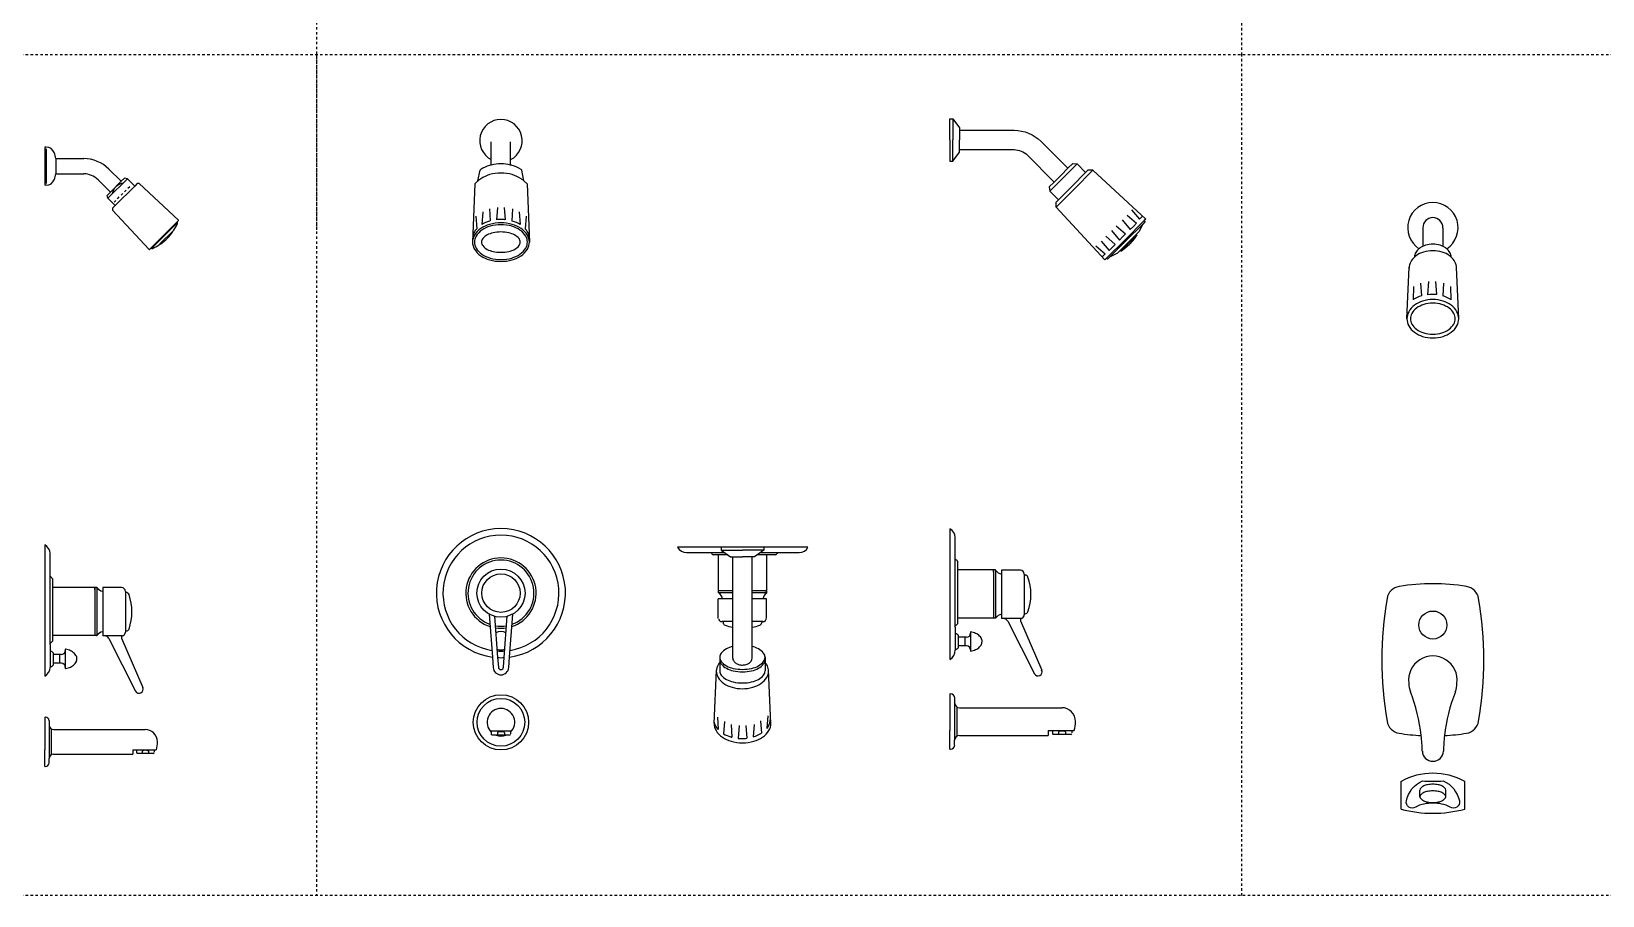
# Model space of a CAD drawing. Header units: inches. Extents: x -292 to 2932, y -132 to 3398.
# Drawn here: x 547.8 to 611.9, y 1020.4 to 1055.6 of the extents above; entities that cross this region are included whole.
import ezdxf

# ---------------------------------------------------------------- set-up
doc = ezdxf.new("R2010")
doc.units = ezdxf.units.IN
doc.header["$MEASUREMENT"] = 0
doc.linetypes.add('CENTER', pattern=[2, 1.25, -0.25, 0.25, -0.25])
doc.linetypes.add('DASHDOT2', pattern=[0.5, 0.25, -0.125, 0, -0.125])

# ---------------------------------------------------------------- blocks, each defined once
blk = doc.blocks.new('showerheads_and_shower_faucets')
at = {"color": 18, "linetype": 'DASHDOT2', "true_color": 0x000000, "transparency": 33554541}
for p, q in [((4704.2, 3386.4), (4704.2, 1769.5)), ((5661.7, 1950.5), (5661.7, 3386.4)), ((4704.2, 1950.5), (4704.2, 1080.2)), ((5661.7, 1080.2), (5661.7, 1950.5)), ((7423.1, 1080.2), (924.4, 1080.2))]:
    blk.add_line(p, q, dxfattribs=at)
at = {"color": 18, "linetype": 'CENTER', "true_color": 0x000000, "transparency": 33554541}
for p, q in [((4424.2, 1855), (4422.8, 1855)), ((4424.2, 1815.6), (4422.8, 1815.6)), ((4494.6, 1798), (4512.4, 1815.8)), ((4560.3, 1776.2), (4559.9, 1776.6)), ((4534.2, 1750.1), (4533.8, 1750.5)), ((4904.1, 1246.3), (4905, 1246.8)), ((4905, 1250.3), (4905, 1246.8)), ((5484.9, 1247), (5485.8, 1247.5)), ((5485.8, 1251.1), (5485.8, 1247.5)), ((4535.1, 1227.4), (4535.9, 1227.9)), ((4535.9, 1231.1), (4535.9, 1227.9))]:
    blk.add_line(p, q, dxfattribs=at)
at = {"color": 18, "true_color": 0x000000, "transparency": 33554541}
for p, q in [((4422.8, 1855), (4422.8, 1815.6)), ((4424.2, 1853.1), (4424.2, 1817.4)), ((4434.3, 1843.2), (4434.3, 1827.4)), ((4508.3, 1822.3), (4488, 1802.1)), ((4502, 1819.6), (4505.3, 1822.9)), ((4508.3, 1822.3), (4505.3, 1822.9)), ((4515.9, 1814.7), (4508.3, 1822.3)), ((4487.5, 1805.1), (4490.8, 1808.4)), ((4488, 1802.1), (4487.5, 1805.1)), ((4490.8, 1808.4), (4502, 1819.6)), ((4515.9, 1814.7), (4495.6, 1794.5)), ((4518.5, 1817.3), (4515.9, 1814.7)), ((4520.5, 1817.3), (4518.5, 1817.3)), ((4561.3, 1779.5), (4520.5, 1817.3)), ((4495.6, 1794.5), (4488, 1802.1)), ((4495.6, 1794.5), (4493.1, 1791.9)), ((4493.1, 1791.9), (4493.1, 1789.9)), ((4530.9, 1749.1), (4493.1, 1789.9)), ((4883.1, 1791), (4884, 1778.7)), ((4891.4, 1792.5), (4890.4, 1779.7)), ((4898.4, 1792.5), (4899.3, 1779.7)), ((4907, 1791), (4906.1, 1778.7)), ((4560.7, 1778.4), (4532, 1749.7)), ((4559.9, 1776.6), (4533.8, 1750.5)), ((4561.3, 1779), (4560.7, 1778.4)), ((4868.9, 1783.5), (4869.9, 1770.5)), ((4876.1, 1788), (4875.1, 1774.9)), ((4914, 1788), (4915, 1774.8)), ((4915, 1775.2), (4914.5, 1775.2)), ((4921.2, 1783.5), (4920.2, 1770.3)), ((4555.3, 1768), (4542.4, 1755.1)), ((4556.5, 1769.1), (4555.3, 1768)), ((4555.4, 1767.9), (4555.3, 1768)), ((5849.1, 1771.6), (5849.1, 1752.3)), ((5870, 1771.6), (5870, 1752.3)), ((4532, 1749.7), (4531.4, 1749.1)), ((4542.4, 1755.1), (4541.3, 1753.9)), ((4542.5, 1755), (4542.4, 1755.1)), ((5832.7, 1677.4), (5835.1, 1730.9)), ((5886.4, 1677.4), (5884.1, 1730.9)), ((5839.7, 1710.7), (5839.2, 1697.1)), ((5846.7, 1714.1), (5847.7, 1701)), ((5855.2, 1715.9), (5854.2, 1702)), ((5862.2, 1715.9), (5863.3, 1702.3)), ((5870.7, 1714.1), (5869.8, 1701)), ((5877.8, 1710.7), (5878.2, 1697.1)), ((5845.8, 1703), (5845.8, 1703)), ((5871.6, 1703), (5871.7, 1703)), ((5359.6, 1459.8), (5359.6, 1338.7)), ((5365.1, 1428.5), (5365.1, 1450.8)), ((4422.8, 1443.3), (4422.8, 1320.7)), ((4428.3, 1410.5), (4428.3, 1434.4)), ((5091.7, 1440.9), (5077.7, 1440.9)), ((5087.2, 1435.4), (5112.5, 1435.4)), ((5212.7, 1440.9), (5091.7, 1440.9)), ((5112.5, 1435.4), (5126.4, 1435.4)), ((5120.2, 1432.9), (5114.7, 1432.9)), ((5129.8, 1432.9), (5120.2, 1432.9)), ((5120.2, 1395.6), (5120.2, 1432.9)), ((5170.2, 1432.9), (5160.2, 1432.9)), ((5163.6, 1435.4), (5181.5, 1435.4)), ((5179.3, 1432.9), (5170.2, 1432.9)), ((5170.2, 1395.6), (5170.2, 1432.9)), ((5181.5, 1435.4), (5203.8, 1435.4)), ((5365.1, 1359.5), (5365.1, 1428.5)), ((5367.6, 1426.3), (5367.6, 1417.3)), ((5367.6, 1417.3), (5367.6, 1367.3)), ((5404.9, 1417.3), (5367.6, 1417.3)), ((5406.8, 1417.3), (5404.9, 1417.3)), ((5404.9, 1417.3), (5404.9, 1367.3)), ((5404.9, 1415), (5404.9, 1417)), ((5407, 1417.1), (5407, 1367.4)), ((5432.7, 1417), (5413.2, 1417)), ((5413.2, 1417), (5413.2, 1413.2)), ((4428.3, 1341.6), (4428.3, 1410.5)), ((4430.8, 1408.3), (4430.8, 1399.3)), ((4474.5, 1399.3), (4430.8, 1399.3)), ((4430.8, 1399.3), (4430.8, 1349.3)), ((4476.4, 1399.3), (4474.5, 1399.3)), ((4474.5, 1399.3), (4474.5, 1349.3)), ((4474.5, 1397), (4474.5, 1399)), ((4476.6, 1399.2), (4476.6, 1349.4)), ((4502.3, 1399), (4482.8, 1399)), ((4482.8, 1399), (4482.8, 1395.2)), ((5413.2, 1413.2), (5413.2, 1371.4)), ((5436.7, 1413), (5436.7, 1412)), ((5436.7, 1412), (5436.7, 1372)), ((5436.7, 1412), (5437.6, 1412)), ((4482.8, 1395.2), (4482.8, 1353.4)), ((4506.3, 1395), (4506.3, 1394)), ((4506.3, 1394), (4506.3, 1354)), ((4506.3, 1394), (4507.2, 1394)), ((5120, 1385.4), (5120, 1387.3)), ((5124.3, 1387.3), (5120, 1387.3)), ((5120, 1367), (5120, 1385.4)), ((5135, 1395.6), (5120.2, 1395.6)), ((5120.2, 1393.7), (5120.2, 1395.6)), ((5135, 1393.5), (5120.4, 1393.5)), ((5135, 1387.3), (5124.3, 1387.3)), ((5170.2, 1395.6), (5155, 1395.6)), ((5170.1, 1393.5), (5155, 1393.5)), ((5166.1, 1387.3), (5155, 1387.3)), ((5170, 1387.3), (5166.1, 1387.3)), ((5168, 1395.6), (5170, 1395.6)), ((5170, 1367.8), (5170, 1387.3)), ((5170.2, 1393.7), (5170.2, 1395.6)), ((5367.6, 1367.3), (5367.6, 1361.7)), ((5404.9, 1367.3), (5367.6, 1367.3)), ((5406.8, 1367.3), (5404.9, 1367.3)), ((5413.2, 1371.4), (5413.2, 1367)), ((5415.1, 1367), (5413.2, 1367)), ((5433.5, 1367), (5415.1, 1367)), ((5436.7, 1372), (5437.6, 1372)), ((5436.7, 1372), (5436.7, 1371)), ((4482.8, 1353.4), (4482.8, 1349)), ((4506.3, 1354), (4507.2, 1354)), ((4506.3, 1354), (4506.3, 1353)), ((5125, 1363.8), (5124, 1363.8)), ((5135, 1363.8), (5125, 1363.8)), ((5125, 1363.8), (5125, 1362.9)), ((5165, 1363.8), (5155, 1363.8)), ((5165, 1363.8), (5165, 1362.9)), ((5166, 1363.8), (5165, 1363.8)), ((5365.1, 1358), (5365.1, 1359.5)), ((5365.1, 1358), (5365.1, 1351.7)), ((5365.1, 1351.7), (5365.1, 1338.7)), ((5381, 1353.1), (5381, 1333.4)), ((5381, 1352.7), (5381, 1351.7)), ((5381, 1351.7), (5381, 1334.7)), ((5419.6, 1364.3), (5447.3, 1309.8)), ((5432.8, 1364.6), (5454.7, 1313.5)), ((4428.3, 1340), (4428.3, 1341.6)), ((4428.3, 1340), (4428.3, 1333.7)), ((4428.3, 1333.7), (4428.3, 1320.7)), ((4474.5, 1349.3), (4430.8, 1349.3)), ((4430.8, 1349.3), (4430.8, 1343.7)), ((4444.1, 1335.1), (4444.1, 1315.4)), ((4444.1, 1334.7), (4444.1, 1333.7)), ((4444.1, 1333.7), (4444.1, 1316.7)), ((4476.4, 1349.3), (4474.5, 1349.3)), ((4484.7, 1349), (4482.8, 1349)), ((4503.1, 1349), (4484.7, 1349)), ((4489.2, 1346.3), (4516.9, 1291.8)), ((4502.3, 1346.6), (4524.3, 1295.5)), ((5359.6, 1338.7), (5359.6, 1324.8)), ((5365.1, 1338.7), (5365.1, 1334.7)), ((5365.1, 1334.7), (5365.1, 1334.3)), ((5368.4, 1349.5), (5368.4, 1347.7)), ((5368.4, 1347.7), (5368.4, 1338.7)), ((5377, 1347.7), (5368.4, 1347.7)), ((5368.4, 1338.7), (5368.4, 1336.9)), ((5377, 1338.7), (5368.4, 1338.7)), ((5375, 1347.7), (5375, 1338.7)), ((5381, 1334.7), (5381, 1333.7)), ((4422.8, 1320.7), (4422.8, 1307.3)), ((4428.3, 1320.7), (4428.3, 1316.7)), ((4431.6, 1331.6), (4431.6, 1329.7)), ((4431.6, 1329.7), (4431.6, 1320.7)), ((4440.1, 1329.7), (4431.6, 1329.7)), ((4431.6, 1320.7), (4431.6, 1318.9)), ((4440.1, 1320.7), (4431.6, 1320.7)), ((4438.1, 1329.7), (4438.1, 1320.7)), ((5121.6, 1326.9), (5121.6, 1321.7)), ((5121.6, 1321.7), (5121.6, 1312.8)), ((5168.4, 1326.9), (5168.4, 1321.5)), ((5168.4, 1321.5), (5168.4, 1312.8)), ((4428.3, 1316.7), (4428.3, 1316.3)), ((4444.1, 1316.7), (4444.1, 1315.7)), ((5115.6, 1258.4), (5118, 1313.7)), ((5174.4, 1258.4), (5171.9, 1313.8)), ((5359.6, 1289), (5359.6, 1251.1)), ((5364.6, 1284.7), (5364.6, 1279.7)), ((5364.6, 1279.7), (5364.6, 1241.1)), ((5367, 1275.5), (5367, 1245.5)), ((5369.6, 1274.7), (5475.4, 1274.7)), ((4422.8, 1265), (4422.8, 1231.1)), ((4427.3, 1261.2), (4427.3, 1256.7)), ((4427.3, 1256.7), (4427.3, 1222.2)), ((4429.4, 1252.9), (4429.4, 1226.1)), ((4431.8, 1252.2), (4526.6, 1252.2)), ((5119, 1264.8), (5119.9, 1252)), ((5126.4, 1260.4), (5125.4, 1247.6)), ((5133.2, 1257.3), (5134.1, 1244.2)), ((5141.4, 1256.3), (5140.4, 1243)), ((5148.4, 1256.3), (5149.4, 1243.1)), ((5157.1, 1257.3), (5156.1, 1244.5)), ((5163.8, 1261.2), (5164.8, 1248.4)), ((5171.3, 1266.3), (5170.3, 1253.5)), ((5170.3, 1253.5), (5170.4, 1253.5)), ((4885, 1250.4), (4885, 1246.8)), ((4905, 1250.3), (4885, 1250.4)), ((4885.9, 1246.3), (4885, 1246.8)), ((4904.1, 1246.3), (4885.9, 1246.3)), ((4891.3, 1249), (4891.3, 1246.3)), ((4898.7, 1249), (4898.7, 1246.3)), ((4905, 1250.4), (4905, 1250.4)), ((5119.9, 1252), (5119.8, 1252)), ((5156.1, 1244.5), (5156.2, 1244.5)), ((5359.6, 1231.8), (5359.6, 1251.1)), ((5359.6, 1231.8), (5359.6, 1251.1)), ((5364.6, 1236.1), (5364.6, 1241.1)), ((5369.6, 1246.1), (5461.5, 1246.1)), ((5461.5, 1251.1), (5465.8, 1251.1)), ((5461.5, 1251.1), (5461.5, 1246.1)), ((5465.8, 1251.1), (5485.8, 1251.1)), ((5465.8, 1251.1), (5465.8, 1247.5)), ((5466.7, 1247), (5465.8, 1247.5)), ((5484.9, 1247), (5466.7, 1247)), ((5472.1, 1249.7), (5472.1, 1247)), ((5479.5, 1249.7), (5479.5, 1247)), ((5485.8, 1251.1), (5485.8, 1251.1)), ((5485.8, 1251.1), (5488.4, 1251.1)), ((4422.8, 1213.8), (4422.8, 1231.1)), ((4422.8, 1213.8), (4422.8, 1231.1)), ((4427.3, 1217.7), (4427.3, 1222.2)), ((4431.8, 1226.6), (4514.1, 1226.6)), ((4514.1, 1231.1), (4517.9, 1231.1)), ((4514.1, 1231.1), (4514.1, 1226.6)), ((4517.9, 1231.1), (4535.9, 1231.1)), ((4517.9, 1231.1), (4517.9, 1227.9)), ((4518.7, 1227.4), (4517.9, 1227.9)), ((4535.1, 1227.4), (4518.7, 1227.4)), ((4523.6, 1229.9), (4523.6, 1227.4)), ((4530.2, 1229.9), (4530.2, 1227.4)), ((4535.9, 1231.1), (4535.9, 1231.1)), ((4535.9, 1231.1), (4538.2, 1231.1)), ((5826.6, 1198.5), (5826.6, 1169.8)), ((5846.2, 1182.6), (5846.2, 1189.5)), ((5872.9, 1182.6), (5872.9, 1189.5)), ((5892.5, 1198.5), (5892.5, 1169.8)), ((5841.6, 1171.8), (5841.6, 1171.4))]:
    blk.add_line(p, q, dxfattribs=at)
at = {"color": 18, "linetype": 'Continuous', "true_color": 0x000000, "transparency": 33554541}
for p, q in [((4434.3, 1843.2), (4463.1, 1843.2)), ((4434.3, 1827.4), (4463.1, 1827.4)), ((4489.2, 1832.3), (4502, 1819.6)), ((4478.1, 1821.2), (4490.8, 1808.4)), ((5359.6, 1289), (5360.4, 1289)), ((4422.8, 1265), (4423.4, 1265)), ((5359.6, 1231.8), (5360.4, 1231.8)), ((4422.8, 1213.8), (4423.4, 1213.8))]:
    blk.add_line(p, q, dxfattribs=at)
at = {"color": 18, "linetype": 'DASHDOT2', "true_color": 0x000000, "transparency": 33554541}
blk.add_lwpolyline([(7423.1, 1950.5), (925.3, 1950.5)], dxfattribs=at)
at = {"color": 18, "true_color": 0x000000, "transparency": 33554541}
for points in [[(5359.6, 1862.4), (5359.6, 1884.4), (5362.6, 1884.4)], [(5362.6, 1884.4), (5369.6, 1874.9), (5369.6, 1872.4)], [(5362.6, 1884.4), (5362.6, 1862.4)], [(5369.6, 1872.4), (5369.6, 1862.4)], [(4885, 1842.1), (4885, 1860.5)], [(4905, 1842.1), (4905, 1860.5)], [(5359.6, 1862.4), (5359.6, 1840.4), (5362.6, 1840.4)], [(5362.6, 1840.4), (5362.6, 1862.4)], [(5369.6, 1852.4), (5369.6, 1862.4)], [(4885, 1836.5), (4885, 1842.1)], [(4905, 1836.5), (4905, 1842.1)], [(5362.6, 1840.4), (5369.6, 1849.9), (5369.6, 1852.4)], [(5486.8, 1838.1), (5481.8, 1833.1)], [(5486.8, 1838.1), (5491.3, 1837.6)], [(4871.1, 1820), (4873.4, 1831.3)], [(4918.8, 1820), (4916.5, 1831.3)], [(5463.1, 1809.4), (5477.2, 1823.5)], [(5467.6, 1818.9), (5474.7, 1826)], [(5481.8, 1833.1), (5474.7, 1826)], [(5491.3, 1837.6), (5477.2, 1823.5)], [(5500.2, 1828.7), (5486.1, 1814.6)], [(5507.8, 1831.1), (5488.7, 1812)], [(5491.3, 1837.6), (5500.2, 1828.7)], [(5502.6, 1831.1), (5500.2, 1828.7)], [(5507.8, 1831.1), (5502.6, 1831.1)], [(5507.8, 1831.1), (5562.4, 1780.5)], [(4868, 1816.9), (4865.6, 1756.7)], [(4868, 1816.9), (4871.1, 1820)], [(4871.1, 1820), (4871.7, 1820.5)], [(4871.7, 1820.5), (4871.9, 1820.5)], [(4918.3, 1820.5), (4918.1, 1820.5)], [(4918.8, 1820), (4918.3, 1820.5)], [(4922, 1816.9), (4918.8, 1820)], [(4922, 1816.9), (4924.4, 1756.7)], [(5462.6, 1813.9), (5467.6, 1818.9)], [(5462.6, 1813.9), (5463.1, 1809.4)], [(5463.1, 1809.4), (5472.1, 1800.5)], [(5469.6, 1792.9), (5488.7, 1812)], [(5472.1, 1800.5), (5486.1, 1814.6)], [(5469.6, 1798.1), (5472.1, 1800.5)], [(5469.6, 1792.9), (5469.6, 1798.1)], [(5469.6, 1792.9), (5520.2, 1738.3)], [(5547.7, 1790), (5556.1, 1780.3), (5559.2, 1783.4)], [(5531.9, 1773.5), (5541.6, 1765.1), (5538.5, 1762)], [(5538, 1779.6), (5546.4, 1769.9), (5549.6, 1773)], [(5560.8, 1778.9), (5541.3, 1759.4)], [(5559.4, 1775.4), (5542.3, 1758.4)], [(5543, 1784.6), (5552.7, 1776.2), (5549.6, 1773)], [(5559.4, 1775.4), (5555.1, 1767.2), (5552.7, 1764.8)], [(5561.8, 1777.9), (5559.4, 1775.4)], [(5562.4, 1780.5), (5560.8, 1778.9)], [(5561.8, 1777.9), (5560.8, 1778.9)], [(5516.2, 1757.7), (5524.6, 1748), (5527.7, 1751.1)], [(5521.1, 1762.7), (5530.9, 1754.3), (5527.7, 1751.1)], [(5521.8, 1739.9), (5541.3, 1759.4)], [(5525.3, 1741.4), (5542.3, 1758.4)], [(5526.9, 1768.6), (5535.3, 1758.8), (5538.5, 1762)], [(5535.9, 1748.1), (5544.3, 1756.4)], [(5552.7, 1764.8), (5544.3, 1756.4)], [(5553.3, 1764.1), (5544.9, 1755.8)], [(5553.2, 1764.1), (5550.4, 1760), (5545.9, 1754.8)], [(5553.3, 1764.1), (5552.7, 1764.8)], [(5510.7, 1753), (5520.4, 1744.6), (5517.3, 1741.5)], [(5522.8, 1738.9), (5525.3, 1741.4)], [(5525.3, 1741.4), (5533.5, 1745.6), (5535.9, 1748.1)], [(5536.6, 1747.4), (5535.9, 1748.1)], [(5536.6, 1747.4), (5544.9, 1755.8)], [(5536.6, 1747.4), (5540.7, 1750.3), (5545.9, 1754.8)], [(5520.2, 1738.3), (5521.8, 1739.9)], [(5522.8, 1738.9), (5521.8, 1739.9)], [(5123, 1440.9), (5123, 1437.9)], [(5123, 1437.9), (5145, 1437.9)], [(5123, 1437.9), (5132.5, 1430.9), (5135, 1430.9)], [(5167, 1437.9), (5145, 1437.9)], [(5167, 1437.9), (5157.5, 1430.9), (5155, 1430.9)], [(5167, 1440.9), (5167, 1437.9)], [(5135, 1357.9), (5135, 1430.9)], [(5135, 1430.9), (5145, 1430.9)], [(5155, 1430.9), (5145, 1430.9)], [(5155, 1357.9), (5155, 1430.9)], [(4898.4, 1326.6), (4901.6, 1369.3)], [(4903.9, 1327.1), (4907.2, 1371.6)], [(5135, 1338.2), (5135, 1357.9)], [(5155, 1338.2), (5155, 1357.9)], [(5135, 1326.1), (5135, 1338.2)], [(5155, 1326.1), (5155, 1338.2)], [(4904.1, 1246.3), (4903.8, 1246.3)], [(5484.9, 1247), (5484.6, 1247)], [(4535.1, 1227.4), (4534.8, 1227.4)]]:
    blk.add_lwpolyline(points, dxfattribs=at)
for points in [[(5369.6, 1872.4), (5426.1, 1872.4, -0.198912), (5454, 1860.9), (5481.8, 1833.1)], [(4895, 1837.7, 0.058531), (4885, 1836.5, 0.080802)], [(4905, 1836.5, 0.058531), (4895, 1837.7, 0.068708)], [(5369.6, 1852.4), (5426.1, 1852.4, -0.198912), (5439.9, 1846.7), (5467.6, 1818.9)], [(4895, 1828.2, 0.068708), (4883.3, 1826.5, 0.080802), (4874.2, 1822.3, 0.032389), (4871.9, 1820.5, 0.137703)], [(4885, 1836.5, 0.010136), (4883.3, 1836, 0.080802), (4874.2, 1831.8, 0.010071), (4873.4, 1831.3, 0.137703)], [(4918.1, 1820.5, 0.032389), (4915.8, 1822.3, 0.080802), (4906.7, 1826.5, 0.068708), (4895, 1828.2, 0.068708)], [(4916.5, 1831.3, 0.010071), (4915.8, 1831.8, 0.080802), (4906.7, 1836, 0.010136), (4905, 1836.5, 0.068708)], [(4895, 1776.7, 0.068708), (4883.3, 1775, 0.080802), (4874.2, 1770.8, 0.107036), (4867.6, 1763.9, 0.136857), (4865.6, 1756.7, 0.137703)], [(4884, 1778.7, 0.004339), (4883.3, 1778.5, 0.0718), (4875.1, 1774.9, 0.107036)], [(4895, 1780.2, 0.026779), (4890.4, 1779.9, 0.0718)], [(4899.3, 1779.9, 0.025084), (4895, 1780.2, 0.068708)], [(4924.4, 1756.7, 0.137703), (4922.4, 1763.9, 0.107036), (4915.8, 1770.8, 0.080802), (4906.7, 1775, 0.068708), (4895, 1776.7, 0.068708)], [(4915, 1774.8, 0.073217), (4906.7, 1778.5, 0.003504), (4906.1, 1778.7, 0.068708)], [(4865.6, 1756.7, 0.137703), (4867.6, 1749.5, 0.107036), (4874.2, 1742.5, 0.080802), (4883.3, 1738.3, 0.068708), (4895, 1736.7, 0.068708), (4906.7, 1738.3, 0.080802), (4915.8, 1742.5, 0.107036), (4922.4, 1749.5, 0.137703), (4924.4, 1756.7, 0.137703)], [(4869.9, 1770.5, 0.042809), (4867.6, 1767.4, 0.089729), (4865.8, 1762.8, 0.137703)], [(4924.2, 1762.8, 0.089653), (4922.4, 1767.4, 0.040595), (4920.2, 1770.3, 0.080802)], [(5840.6, 1741.2, 0.079542), (5836.7, 1736.3, 0.12835), (5835, 1729.7, 0.12835)], [(5845.2, 1749.8, 0.086207), (5841.9, 1745.9, 0.130201), (5840.6, 1741.2, 0.133256)], [(5878.5, 1741.2, 0.026498), (5876.9, 1742.5, 0.085079), (5869.3, 1746.4, 0.074442), (5859.6, 1747.8, 0.074442), (5849.9, 1746.4, 0.085079), (5842.2, 1742.5, 0.026498), (5840.6, 1741.2, 0.12835)], [(5873.9, 1749.8, 0.020362), (5873, 1750.6, 0.082828), (5867.1, 1753.4, 0.071352), (5859.6, 1754.5, 0.071352), (5852, 1753.4, 0.082828), (5846.1, 1750.6, 0.020362), (5845.2, 1749.8, 0.130201)], [(5878.5, 1741.2, 0.130201), (5877.2, 1745.9, 0.086207), (5873.9, 1749.8, 0.082828)], [(5884.1, 1729.7, 0.12835), (5882.4, 1736.3, 0.079542), (5878.5, 1741.2, 0.085079)], [(5886.4, 1677.4, 0.12813), (5884.5, 1684.6, 0.106237), (5878.5, 1691.4, 0.085181), (5870.2, 1695.7, 0.074586), (5859.6, 1697.3, 0.074586), (5849, 1695.7, 0.085181), (5840.6, 1691.4, 0.106237), (5834.6, 1684.6, 0.12813), (5832.7, 1677.4, 0.12813)], [(5832.7, 1677.4, 0.12813), (5834.6, 1670.1, 0.106237), (5840.6, 1663.3, 0.085181), (5849, 1659.1, 0.074586), (5859.6, 1657.5, 0.074586), (5870.2, 1659.1, 0.085181), (5878.5, 1663.3, 0.106237), (5884.5, 1670.1, 0.12813), (5886.4, 1677.4, 0.12813)], [(4882.8, 1371.6), (4886.1, 1327.1, 0.944564)], [(4888.4, 1369.3), (4891.5, 1326.6, 0.956303)], [(5393, 1343.2, 0.138347), (5391.9, 1346.9, 0.107064), (5388.6, 1350.4, 0.08051), (5383.9, 1352.6, 0.032931), (5381.1, 1353.2, 0.068337)], [(4456.1, 1325.2, 0.138347), (4455.1, 1328.9, 0.107064), (4451.7, 1332.4, 0.08051), (4447.1, 1334.6, 0.032931), (4444.2, 1335.2, 0.068337)], [(5135, 1338.2, 0.063152), (5128.4, 1335.7, 0.10552), (5123, 1331.1, 0.166556), (5121.6, 1326.9, 0.166556)], [(5168.4, 1326.9, 0.166556), (5166.9, 1331.1, 0.10552), (5161.5, 1335.7, 0.063152), (5155, 1338.2, 0.054428)], [(5381.1, 1333.3, 0.032931), (5383.9, 1333.9, 0.08051), (5388.6, 1336.1, 0.107064), (5391.9, 1339.6, 0.138347), (5393, 1343.2, 0.138347)], [(4444.2, 1315.3, 0.032931), (4447.1, 1315.9, 0.08051), (4451.7, 1318.1, 0.107064), (4455.1, 1321.6, 0.138347), (4456.1, 1325.2, 0.138347)], [(4886.1, 1327.1), (4886.9, 1316.4, 0.944564), (4903.1, 1316.4), (4903.9, 1327.1)], [(4891.5, 1326.6), (4892.3, 1316.8, 0.956303), (4897.7, 1316.8), (4898.4, 1326.6)], [(5121.6, 1321.7, 0.037038), (5119.8, 1319.2, 0.138318), (5117.9, 1312.6, 0.138318)], [(5121.6, 1326.9, 0.166556), (5123, 1322.6, 0.10552), (5128.4, 1318, 0.068258), (5135.5, 1315.4, 0.054428), (5145, 1314.4, 0.054428), (5154.4, 1315.4, 0.068258), (5161.5, 1318, 0.10552), (5166.9, 1322.6, 0.166556), (5168.4, 1326.9, 0.166556)], [(5121.6, 1324.3, 0.166556), (5123, 1320, 0.10552), (5128.4, 1315.5, 0.068258), (5135.5, 1312.9, 0.054428), (5145, 1311.8, 0.054428), (5154.4, 1312.9, 0.068258), (5161.5, 1315.5, 0.10552), (5166.9, 1320, 0.166556), (5168.4, 1324.3, 0.045176)], [(5135, 1326.1, 0.130501), (5135.7, 1323.5, 0.106504), (5137.9, 1321, 0.08409), (5141, 1319.4, 0.073064), (5145, 1318.9, 0.073064), (5148.9, 1319.4, 0.08409), (5152.1, 1321, 0.106504), (5154.3, 1323.5, 0.130501), (5155, 1326.1, 0.130501)], [(5171.9, 1313.8, 0.114923), (5170.1, 1319.2, 0.034344), (5168.4, 1321.5, 0.080523)], [(5117.9, 1312.6, 0.138318), (5119.8, 1306, 0.107063), (5125.8, 1299.7, 0.080523), (5134.2, 1295.8, 0.068353), (5144.9, 1294.4, 0.068353), (5155.6, 1295.8, 0.080523), (5164, 1299.7, 0.107063), (5170.1, 1306, 0.138318), (5171.9, 1312.6, 0.023029), (5171.9, 1313.8, 0.034344)], [(5121.6, 1312.8, 0.166556), (5123, 1308.5, 0.10552), (5128.4, 1304, 0.068258), (5135.5, 1301.4, 0.054428), (5145, 1300.3, 0.054428), (5154.4, 1301.4, 0.068258), (5161.5, 1304, 0.10552), (5166.9, 1308.5, 0.166556), (5168.4, 1312.8, 0.166556)], [(5115.6, 1259.6, 0.021721), (5115.6, 1258.4, 0.137703), (5117.6, 1251.1, 0.107036), (5124.2, 1244.2, 0.080802), (5133.3, 1240, 0.068708), (5145, 1238.4, 0.068708), (5156.7, 1240, 0.080802), (5165.8, 1244.2, 0.107036), (5172.4, 1251.1, 0.137703), (5174.4, 1258.4, 0.011582), (5174.4, 1259, 0.107036)], [(5115.6, 1259.1, 0.06826), (5117.1, 1255.6, 0.050457), (5119.8, 1252, 0.080802)], [(5170.4, 1253.5, 0.02862), (5171.9, 1255.6, 0.137703), (5173.9, 1262.9, 0.011582), (5173.9, 1263.5, 0.107036)], [(5125.4, 1247.6, 0.064149), (5132.8, 1244.5, 0.004199), (5134.1, 1244.2, 0.027357)], [(5140.4, 1243, 0.019373), (5144.5, 1242.9, 0.026088), (5149.4, 1243.1, 0.070474)], [(5156.2, 1244.5, 0.075588), (5164.8, 1248.4, 0.107036)], [(5872.9, 1189.5, 0.187831), (5872.1, 1191.5, 0.101411), (5869, 1193.7, 0.059845), (5865, 1195, 0.046225), (5859.6, 1195.5, 0.046225), (5854.2, 1195, 0.059845), (5850.1, 1193.7, 0.101411), (5847, 1191.5, 0.187831), (5846.2, 1189.5, 0.187831)]]:
    blk.add_lwpolyline(points, format="xyb", dxfattribs=at)
for points in [[(4895, 1774.7, 0.068708), (4883.8, 1773.1, 0.080802), (4875.3, 1769.2, 0.107036), (4869.3, 1762.8, 0.137703), (4867.6, 1756.7, 0.137703), (4869.3, 1750.5, 0.107036), (4875.3, 1744.2, 0.080802), (4883.8, 1740.2, 0.068708), (4895, 1738.7, 0.068708), (4906.1, 1740.2, 0.080802), (4914.7, 1744.2, 0.107036), (4920.7, 1750.5, 0.137703), (4922.4, 1756.7, 0.137703), (4920.7, 1762.8, 0.107036), (4914.7, 1769.2, 0.080802), (4906.1, 1773.1, 0.068708)], [(4894.9, 1767.2, 0.053583), (4886.8, 1766.3, 0.067432), (4880.8, 1764.1, 0.105227), (4876.2, 1760.3, 0.168566), (4874.9, 1756.7, 0.168566), (4876.2, 1753.1, 0.105227), (4880.8, 1749.2, 0.067432), (4886.8, 1747, 0.053583), (4894.9, 1746.2, 0.053583), (4903, 1747, 0.067432), (4909.1, 1749.2, 0.105227), (4913.7, 1753.1, 0.168566), (4914.9, 1756.7, 0.168566), (4913.7, 1760.3, 0.105227), (4909.1, 1764.1, 0.067432), (4903, 1766.3, 0.053583)], [(5836.5, 1677.4, 0.12813), (5837.9, 1671.9, 0.106237), (5842.8, 1666.4, 0.085181), (5850.1, 1662.7, 0.074586), (5859.6, 1661.3, 0.074586), (5869, 1662.7, 0.085181), (5876.3, 1666.4, 0.106237), (5881.2, 1671.9, 0.12813), (5882.6, 1677.4, 0.12813), (5881.2, 1682.8, 0.106237), (5876.3, 1688.4, 0.085181), (5869, 1692, 0.074586), (5859.6, 1693.5, 0.074586), (5850.1, 1692, 0.085181), (5842.8, 1688.4, 0.106237), (5837.9, 1682.8, 0.12813)], [(5859.6, 1198.5, 0.022391), (5870.4, 1199, -0.237162), (5887, 1178.2, -0.669268), (5877.5, 1171.8, 0.123802), (5859.6, 1175.9, 0.123802), (5841.6, 1171.8, -0.669268), (5832.2, 1178.2, -0.237162), (5848.7, 1199, 0.022391)], [(5859.6, 1176.6, 0.046225), (5865, 1177.1, 0.059845), (5869, 1178.4, 0.101411), (5872.1, 1180.6, 0.187831), (5872.9, 1182.6, 0.187831), (5872.1, 1184.6, 0.101411), (5869, 1186.8, 0.059845), (5865, 1188.1, 0.046225), (5859.6, 1188.6, 0.046225), (5854.2, 1188.1, 0.059845), (5850.1, 1186.8, 0.101411), (5847, 1184.6, 0.187831), (5846.2, 1182.6, 0.187831), (5847, 1180.6, 0.101411), (5850.1, 1178.4, 0.059845), (5854.2, 1177.1, 0.046225)]]:
    blk.add_lwpolyline(points, format="xyb", close=True, dxfattribs=at)
for centre, radius in [((4895, 1393.3), 24.9), ((4895, 1393.3), 19.9), ((5859.6, 1360.3), 14.5), ((4895, 1259.6), 28.6), ((4895, 1259.6), 24.7)]:
    blk.add_circle(centre, radius, dxfattribs=at)
for centre, radius, start, end in [((4895, 1861.7), 22, 297.0357, 242.9643), ((4424.2, 1845.9), 9.1, 22.0605, 90), ((4416.4, 1841.8), 17.9, 4.3831, 24.7855), ((4416.4, 1828.8), 17.9, 335.2145, 355.6169), ((4424.2, 1824.7), 9.1, 270, 337.9395), ((4506.1, 1804.3), 13.6, 99.6998, 170.3002), ((5859.6, 1771.6), 26.1, 303.4313, 236.5687), ((4496.1, 1807.8), 71.7, 327.3938, 333.6684), ((4554.4, 1780.1), 6.47, 327.7006, 345.1436), ((4560.1, 1776.1), 0.215, 333.6684, 45), ((4561.1, 1779.3), 0.306, 315, 47.1476), ((5859.6, 1771.6), 10.4, 0, 180), ((4516.8, 1793.6), 46.6, 304.0517, 325.9483), ((4555.1, 1767.7), 0.358, 325.9483, 45), ((4531.1, 1749.3), 0.306, 222.8524, 315), ((4530.3, 1756), 6.47, 284.8564, 302.2994), ((4534.3, 1750.3), 0.215, 225, 296.3316), ((4502.6, 1814.3), 71.7, 296.3316, 302.6062), ((4542.7, 1755.3), 0.358, 225, 304.0517), ((5857.5, 1668.6), 33.9, 106.8835, 122.7108), ((5859.7, 1665.1), 37.4, 84.5014, 98.4321), ((5859.9, 1668.6), 33.9, 57.2892, 73.1165), ((4895, 1393.3), 66.8, 277.6449, 262.3551), ((4895, 1393.3), 60, 279.0172, 260.9828), ((5355.1, 1450.8), 10, 0, 63.2563), ((4418.3, 1434.4), 10, 0, 63.2563), ((5087.2, 1446.2), 10.9, 209.5637, 270.2106), ((5118.3, 1438.2), 6.47, 206.3396, 236.1311), ((5175.7, 1438.2), 6.47, 303.8934, 333.7422), ((5203.8, 1445.4), 10, 270, 333.2563), ((4895, 1393.3), 36.4, 287.9279, 252.0721), ((4895, 1393.3), 34.2, 289.4457, 250.5543), ((5362.3, 1422.7), 6.47, 33.8934, 63.7422), ((5406.8, 1417), 0.3, 33.9135, 90), ((5414.8, 1422.3), 9.33, 213.9135, 260.3198), ((5432.7, 1413), 4, 0, 90), ((4425.4, 1404.7), 6.47, 33.8934, 63.7422), ((4476.4, 1399), 0.3, 33.9135, 90), ((4484.4, 1404.4), 9.33, 213.9135, 260.3198), ((4502.3, 1395), 4, 0, 90), ((5437.6, 1409), 3, 19.2624, 90), ((5389, 1392), 54.5, 340.7376, 19.2624), ((5827.1, 1385.2), 15.2, 99.2035, 170.3736), ((5859.6, 1184.8), 218.2, 80.7965, 99.2035), ((5892, 1385.2), 15.2, 9.6264, 80.7965), ((4507.2, 1391), 3, 19.2624, 90), ((4458.6, 1374), 54.5, 340.7376, 19.2624), ((5120.5, 1393.7), 0.3, 180, 236.0865), ((5115.2, 1385.7), 9.33, 9.6802, 56.0865), ((5175.3, 1385.7), 9.33, 123.9135, 170.3198), ((5169.9, 1393.7), 0.3, 303.9135, 0), ((6186.4, 1324.3), 379.6, 170.3736, 189.6264), ((5532.7, 1324.3), 379.6, 350.3736, 9.6264), ((5124, 1367.8), 4, 198.4901, 270), ((5166, 1367.8), 4, 270, 0), ((5406.8, 1367.6), 0.3, 270, 326.0865), ((5414.8, 1362.2), 9.33, 99.6802, 146.0865), ((5415.1, 1362), 5, 26.9616, 90), ((5434.6, 1365.3), 2, 108.4901, 203.2474), ((5432.7, 1371), 4, 288.4901, 0), ((5437.6, 1375), 3, 270, 340.7376), ((4484.4, 1344.2), 9.33, 99.6802, 146.0865), ((4502.3, 1353), 4, 288.4901, 0), ((4507.2, 1357), 3, 270, 340.7376), ((4895, 1393.3), 34.2, 260.0453, 279.9547), ((4895, 1393.3), 36.4, 260.9168, 279.0832), ((4895, 1344.1), 9.62, 56.2104, 123.7896), ((5128, 1362.9), 3, 180, 250.7376), ((5145, 1411.5), 54.5, 250.7376, 259.4333), ((5145, 1411.5), 54.5, 280.5667, 289.2624), ((5162, 1362.9), 3, 289.2624, 0), ((5362.3, 1365.3), 6.47, 296.3396, 326.1311), ((5361.9, 1343.2), 9.11, 43.8148, 68.9531), ((5377, 1351.7), 4, 270, 0), ((5381.1, 1353.1), 0.1, 81.9071, 180), ((4425.4, 1347.3), 6.47, 296.3396, 326.1311), ((4425, 1325.2), 9.11, 43.8148, 68.9531), ((4440.1, 1333.7), 4, 270, 0), ((4444.2, 1335.1), 0.1, 81.9071, 180), ((4476.4, 1349.6), 0.3, 270, 326.0865), ((4484.7, 1344), 5, 26.9616, 90), ((4504.2, 1347.3), 2, 108.4901, 203.2474), ((4895, 1344.1), 9.62, 244.6966, 295.3034), ((5354.3, 1334.2), 10.9, 299.5637, 0.2106), ((5361.9, 1343.2), 9.11, 291.1033, 316.1852), ((5377, 1334.7), 4, 0, 90), ((4425, 1325.2), 9.11, 291.1033, 316.1852), ((4440.1, 1316.7), 4, 0, 90), ((4895, 1393.3), 60, 266.2122, 273.7878), ((4895, 1393.3), 66.8, 267.0353, 272.9647), ((5381.1, 1333.4), 0.1, 180, 278.0929), ((5859.6, 1303.2), 25.1, 352.8647, 187.1353), ((4418.3, 1316.3), 10, 296.7437, 0), ((4444.2, 1315.4), 0.1, 180, 278.0929), ((5450.9, 1311.8), 4.13, 208.5376, 24.9803), ((4520.5, 1293.8), 4.13, 208.5376, 24.9803), ((5360.4, 1284.7), 4.28, 0, 90), ((5859.6, 1300.1), 24.9, 180, 201.3274), ((5668.5, 1225.5), 180.2, 6.4962, 21.3274), ((6050.7, 1225.5), 180.2, 158.6726, 173.5038), ((5859.6, 1300.1), 24.9, 338.6726, 0), ((4895, 1259.6), 14.3, 314.427, 225.573), ((5369.6, 1279.7), 5, 180, 270), ((5475.4, 1260.4), 14.3, 0, 90), ((4423.4, 1261.2), 3.84, 0, 90), ((4431.8, 1256.7), 4.48, 180, 270), ((4526.6, 1239.4), 12.8, 0, 90), ((5465.2, 1259), 24.5, 341.2837, 3.3296), ((5827.1, 1263.3), 15.2, 189.6264, 260.7965), ((5892, 1263.3), 15.2, 279.2035, 350.3736), ((4517.5, 1238.2), 22, 341.2837, 3.3296), ((4895, 1259.6), 14.3, 249.5328, 290.4672), ((4895, 1241.4), 8.38, 63.7155, 116.2845), ((5360.4, 1236.1), 4.28, 270, 0), ((5369.6, 1241.1), 5, 90, 180), ((5475.8, 1242.2), 8.38, 63.7155, 116.2845), ((5859.6, 1463.7), 218.2, 260.7965, 266.8445), ((5668.5, 1225.5), 180.2, 1.3906, 6.4962), ((6050.7, 1225.5), 180.2, 173.5038, 178.6094), ((5859.6, 1463.7), 218.2, 273.1555, 279.2035), ((4431.8, 1222.2), 4.48, 90, 180), ((4526.9, 1223.1), 7.51, 63.7155, 116.2845), ((5859.6, 1230.1), 10.9, 181.3906, 358.6094), ((4423.4, 1217.7), 3.84, 270, 0), ((5859.6, 1138.4), 68.5, 61.2321, 118.7679), ((5859.6, 1290.7), 125.3, 254.7408, 285.2592)]:
    blk.add_arc(centre, radius, start, end, dxfattribs=at)
at = {"color": 18, "linetype": 'Continuous', "true_color": 0x000000, "transparency": 33554541}
for radius in [36.9, 21.1]:
    blk.add_arc((4463.1, 1806.2), radius, 45, 90, dxfattribs=at)

msp = doc.modelspace()

# ---------------------------------------------------------------- block references
at = {"transparency": 33554541, "xscale": 0.03937007874015748, "yscale": 0.03937007874015748, "zscale": 0.03937007874015748}
msp.add_blockref('showerheads_and_shower_faucets', (374.26515, 977.88024), dxfattribs=at)

doc.saveas('drawing.dxf')
